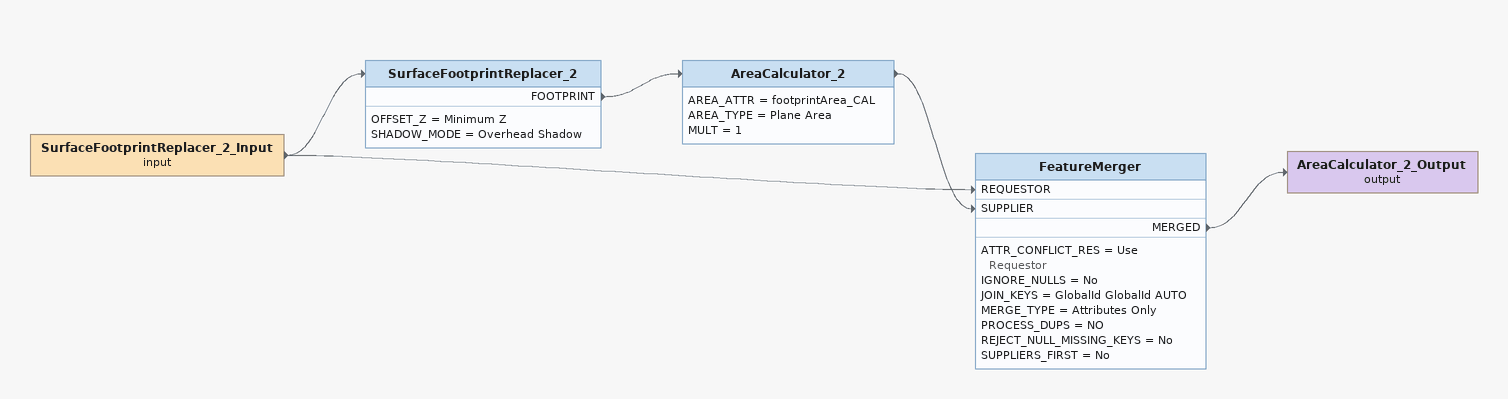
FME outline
SurfaceFootprintReplacer_2_Input (input)
    -> SurfaceFootprintReplacer_2
    -> FeatureMerger [REQUESTOR]
SurfaceFootprintReplacer_2
    OFFSET_Z = Minimum Z
    SHADOW_MODE = Overhead Shadow
    FOOTPRINT -> AreaCalculator_2
AreaCalculator_2
    AREA_ATTR = footprintArea_CAL
    AREA_TYPE = Plane Area
    MULT = 1
    -> FeatureMerger [SUPPLIER]
FeatureMerger
    ATTR_CONFLICT_RES = Use Requestor
    IGNORE_NULLS = No
    JOIN_KEYS = GlobalId GlobalId AUTO
    MERGE_TYPE = Attributes Only
    PROCESS_DUPS = NO
    REJECT_NULL_MISSING_KEYS = No
    SUPPLIERS_FIRST = No
    MERGED -> AreaCalculator_2_Output (output)
AreaCalculator_2_Output (output)
